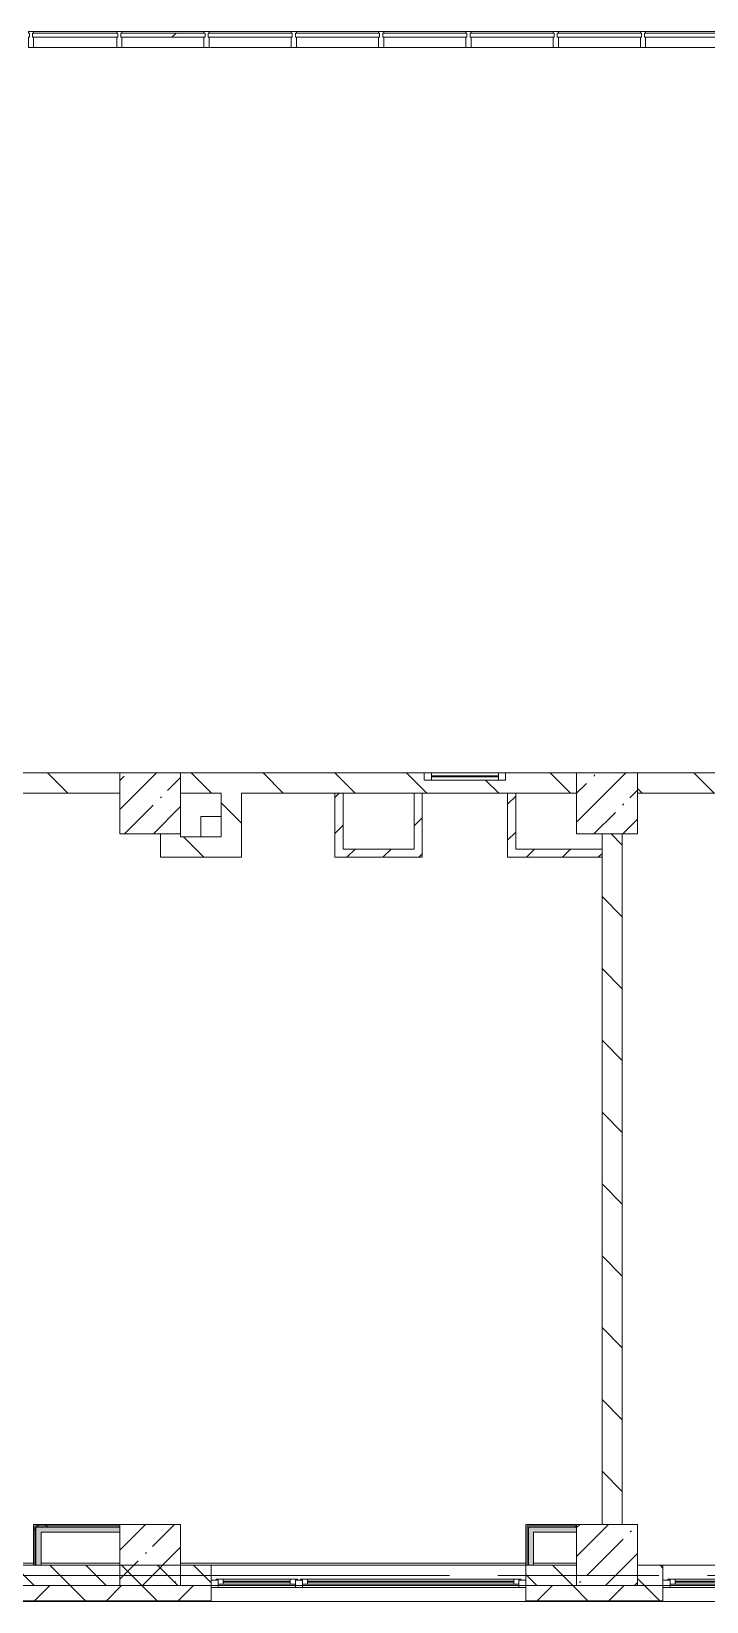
# Model space of a CAD drawing. Header units: millimetres. Extents: x 81633 to 280618, y -8553 to 29000.
# Drawn here: x 152292 to 158942, y -258 to 15200 of the extents above; entities that cross this region are included whole.
import ezdxf

# ---------------------------------------------------------------- set-up
doc = ezdxf.new("R2010")
doc.units = ezdxf.units.MM
doc.linetypes.add('Осевая', pattern=[3175, 635, -476.25, 1587.5, -476.25])
doc.layers.add('A-FLOR-2', color=7, linetype='Continuous', lineweight=5, true_color=0xaaaaaa)
doc.layers.add('I-WALL-4', color=7, linetype='Continuous', lineweight=9, true_color=0xe7e7e7)
for name, color, linetype, lineweight in [('A-GLAZ-3', 7, 'Continuous', 5), ('A-GLAZ-CURT-2', 7, 'Continuous', 5), ('A-GLAZ-CWMG-2', 7, 'Continuous', 5), ('A-WALL', 7, 'Continuous', 9), ('A-WALL-2', 7, 'Continuous', 5), ('I-WALL-5', 7, 'Continuous', 5), ('S-COLS-2', 7, 'Continuous', 5), ('Оси', 7, 'Continuous', 9), ('Оси-2', 7, 'Осевая', 9)]:
    doc.layers.add(name, color=color, linetype=linetype, lineweight=lineweight)
pattern_1 = [(135, (145501.93, 0), (-353.553, -353.553), [])]
pattern_2 = [(45, (145501.93, 0), (-176.7767, 176.7767), [])]
pattern_3 = [(45, (145501.93, 0), (-285.123, 285.123), []), (45, (145787.05, 0), (-285.123, 285.123), [504.031, -100.806, 16.764, -84.042])]
pattern_4 = [(135, (145501.93, 0), (-176.7767, -176.7767), [])]
pattern_5 = [(45, (145501.9, 0), (-530.33, 530.33), []), (135, (145501.9, 0), (-530.33, -530.33), [])]

# ---------------------------------------------------------------- blocks, each defined once
blk = doc.blocks.new('120_Окно_СКБ_2Ст - 120_Окно_СКБ_2Ст 3100х2500 _мал_створка слева_ 2-22446355-2_3_3_птичка')
at = {"layer": 'A-GLAZ-3'}
for p, q in [((-1550, -127), (-1550, -57)), ((-1550, -57), (-1480, -57)), ((1550, -57), (-1550, -57)), ((-1480, -127), (-1550, -127)), ((-1550, -127), (-1500, -127)), ((-1480, -127), (-1500, -127)), ((-1500, -127), (-1500, -137)), ((-1500, -137), (670, -137)), ((670, -137), (-1500, -137)), ((-1480, -57), (-1480, -127)), ((650, -87), (-1480, -87)), ((-1480, -87), (-1480, -127)), ((-1430, -137), (-1430, -87)), ((-1430, -107), (600, -107)), ((600, -117), (-1430, -117)), ((600, -137), (600, -87)), ((650, -127), (650, -57)), ((650, -57), (720, -57)), ((650, -127), (650, -87)), ((720, -127), (650, -127)), ((670, -127), (650, -127)), ((670, -127), (700, -127)), ((670, -137), (670, -127)), ((720, -127), (700, -127)), ((700, -127), (700, -137)), ((700, -137), (1500, -137)), ((1500, -137), (700, -137)), ((720, -57), (720, -127)), ((1480, -87), (720, -87)), ((720, -87), (720, -127)), ((770, -137), (770, -87)), ((770, -107), (1430, -107)), ((1430, -117), (770, -117)), ((1430, -137), (1430, -87)), ((1480, -127), (1480, -57)), ((1480, -57), (1550, -57)), ((1480, -127), (1480, -87)), ((1550, -127), (1480, -127)), ((1500, -127), (1480, -127)), ((1500, -127), (1550, -127)), ((1500, -137), (1500, -127)), ((1550, -57), (1550, -127))]:
    blk.add_line(p, q, dxfattribs=at)
blk = doc.blocks.new('BSC_Колонна _Прямоугольная - 600х600-V196-2_3_3_птичка')
at = {"layer": 'S-COLS-2'}
h = blk.add_hatch(dxfattribs=at)
h.set_pattern_fill('FP_156', color=256, style=0, pattern_type=2)
h.set_pattern_definition([(45, (-7960, -7600), (-285.123, 285.123), []), (45, (-7674.88, -7600), (-285.123, 285.123), [504.031, -100.806, 16.764, -84.042])])
h.paths.add_polyline_path([(-300, -300), (300, -300), (300, 300), (-300, 300), (-300, -181)])
for p, q in [((300, 300), (-300, 300)), ((-300, 300), (-300, -300)), ((300, -300), (300, 300)), ((-300, -300), (300, -300))]:
    blk.add_line(p, q, dxfattribs=at)
blk = doc.blocks.new('BSC_Колонна _Прямоугольная - 600х600-20441433-2_3_3_птичка')
at = {"layer": 'S-COLS-2'}
h = blk.add_hatch(dxfattribs=at)
h.set_pattern_fill('FP_164', color=256, style=0, pattern_type=2)
h.set_pattern_definition([(45, (-12460, -7600), (-285.123, 285.123), []), (45, (-12174.88, -7600), (-285.123, 285.123), [504.031, -100.806, 16.764, -84.042])])
h.paths.add_polyline_path([(-300, -300), (300, -300), (300, 300), (-300, 300)])
for p, q in [((300, 300), (-300, 300)), ((-300, 300), (-300, -300)), ((300, -300), (300, 300)), ((-300, -300), (300, -300))]:
    blk.add_line(p, q, dxfattribs=at)
blk = doc.blocks.new('Системная панель - Стекло - 40мм-23997895-2_3_3_птичка')
at = {"layer": 'A-GLAZ-CURT-2'}
for p, q in [((420, 0), (-420, 0)), ((-420, 0), (-420, -40)), ((420, -40), (420, 0)), ((-420, -40), (420, -40))]:
    blk.add_line(p, q, dxfattribs=at)
blk = doc.blocks.new('Прямоугольный импост - Импост структурный с накладкой - 160мм-23771928-2_3_3_птичка')
at = {"layer": 'A-GLAZ-CWMG-2'}
for p, q in [((7630, 15200), (6810, 15200)), ((7630, 15043), (6810, 15043))]:
    blk.add_line(p, q, dxfattribs=at)
blk = doc.blocks.new('Прямоугольный импост - Импост структурный с накладкой - 160мм-23997897-2_3_3_птичка')
at = {"layer": 'A-GLAZ-CWMG-2'}
for p, q in [((0, 140), (-50, 140)), ((-50, 140), (-50, 40)), ((-50, 40), (-40, 40)), ((-40, 0), (-50, 0)), ((-50, 0), (-50, -17)), ((-40, 40), (-40, 0)), ((-10, 0), (-10, 40)), ((-10, 40), (0, 40)), ((0, 0), (-10, 0)), ((0, 40), (0, 140)), ((0, -17), (0, 0)), ((-50, -17), (0, -17))]:
    blk.add_line(p, q, dxfattribs=at)
blk = doc.blocks.new('Системная панель - Стекло - 40мм-23997898-2_3_3_птичка')
at = {"layer": 'A-GLAZ-CURT-2'}
h = blk.add_hatch(dxfattribs=at)
h.set_pattern_fill('FP_170', color=256, style=0, pattern_type=2)
h.set_pattern_definition([(45, (-13750.1, -14683), (-1414.21, 1414.21), [1000, -3000]), (45, (-14750.1, -15183), (-1414.21, 1414.21), [3000, -1000]), (45, (-12750.1, -15683), (-1414.21, 1414.21), [1000, -3000])])
h.paths.add_polyline_path([(420, -40), (420, 0), (-420, 0), (-420, -40), (295, -40)])
for p, q in [((420, 0), (-420, 0)), ((-420, 0), (-420, -40)), ((-420, -40), (420, -40)), ((420, -40), (420, 0))]:
    blk.add_line(p, q, dxfattribs=at)
blk = doc.blocks.new('Прямоугольный импост - Импост структурный с накладкой - 160мм-23771920-2_3_3_птичка')
at = {"layer": 'A-GLAZ-CWMG-2'}
for p, q in [((13660, 15200), (12840, 15200)), ((13660, 15043), (12840, 15043))]:
    blk.add_line(p, q, dxfattribs=at)
blk = doc.blocks.new('Прямоугольный импост - Импост структурный с накладкой - 160мм-23997894-2_3_3_птичка')
at = {"layer": 'A-GLAZ-CWMG-2'}
for p, q in [((-25, 40), (-25, 140)), ((-25, 140), (25, 140)), ((-15, 40), (-25, 40)), ((-25, -17), (-25, 0)), ((-25, 0), (-15, 0)), ((-15, 0), (-15, 40)), ((15, 40), (15, 0)), ((25, 40), (15, 40)), ((15, 0), (25, 0)), ((25, 140), (25, 40)), ((25, 0), (25, -17)), ((25, -17), (-25, -17))]:
    blk.add_line(p, q, dxfattribs=at)
blk = doc.blocks.new('Системная панель - Стекло - 40мм-23997899-2_3_3_птичка')
at = {"layer": 'A-GLAZ-CURT-2'}
for p, q in [((415, 0), (-415, 0)), ((-415, 0), (-415, -40)), ((415, -40), (415, 0)), ((-415, -40), (415, -40))]:
    blk.add_line(p, q, dxfattribs=at)
blk = doc.blocks.new('Прямоугольный импост - Импост структурный с накладкой - 160мм-23771909-2_3_3_птичка')
at = {"layer": 'A-GLAZ-CWMG-2'}
for p, q in [((11930, 15200), (11120, 15200)), ((11930, 15043), (11120, 15043))]:
    blk.add_line(p, q, dxfattribs=at)
blk = doc.blocks.new('Системная панель - Стекло - 40мм-V213-2_3_3_птичка')
at = {"layer": 'A-GLAZ-CURT-2'}
for p, q in [((415, 0), (-415, 0)), ((-415, 0), (-415, -40)), ((415, -40), (415, 0)), ((-415, -40), (415, -40))]:
    blk.add_line(p, q, dxfattribs=at)
blk = doc.blocks.new('Системная панель - Стекло - 40мм-V214-2_3_3_птичка')
at = {"layer": 'A-GLAZ-CURT-2'}
for p, q in [((415, 0), (-415, 0)), ((-415, 0), (-415, -40)), ((415, -40), (415, 0)), ((-415, -40), (415, -40))]:
    blk.add_line(p, q, dxfattribs=at)
blk = doc.blocks.new('Системная панель - Стекло - 40мм-V215-2_3_3_птичка')
at = {"layer": 'A-GLAZ-CURT-2'}
h = blk.add_hatch(dxfattribs=at)
h.set_pattern_fill('FP_172', color=256, style=0, pattern_type=2)
h.set_pattern_definition([(45, (-8585, -14683), (-1414.21, 1414.21), [1000, -3000]), (45, (-9585, -15183), (-1414.21, 1414.21), [3000, -1000]), (45, (-7585, -15683), (-1414.21, 1414.21), [1000, -3000])])
h.paths.add_polyline_path([(415, -40), (415, 0), (-415, 0), (-415, -40), (255, -40)])
for p, q in [((415, 0), (-415, 0)), ((-415, 0), (-415, -40)), ((415, -40), (415, 0)), ((-415, -40), (415, -40))]:
    blk.add_line(p, q, dxfattribs=at)
blk = doc.blocks.new('Системная панель - Стекло - 40мм-V216-2_3_3_птичка')
at = {"layer": 'A-GLAZ-CURT-2'}
for p, q in [((415, 0), (-415, 0)), ((-415, 0), (-415, -40)), ((415, -40), (415, 0)), ((-415, -40), (415, -40))]:
    blk.add_line(p, q, dxfattribs=at)
blk = doc.blocks.new('Системная панель - Стекло - 40мм-V217-2_3_3_птичка')
at = {"layer": 'A-GLAZ-CURT-2'}
for p, q in [((415, 0), (-415, 0)), ((-415, 0), (-415, -40)), ((415, -40), (415, 0)), ((-415, -40), (415, -40))]:
    blk.add_line(p, q, dxfattribs=at)
blk = doc.blocks.new('120_Окно_СКБ_1Ст - 120_Окно_СКБ_1Ст 400х800 EI30-24230873-2_3_3_птичка')
at = {"layer": 'A-GLAZ-3'}
for p, q in [((-400, 30), (-400, 100)), ((-400, 100), (-330, 100)), ((400, 100), (-400, 100)), ((-330, 30), (-400, 30)), ((-400, 30), (400, 30)), ((-330, 100), (-330, 30)), ((330, 70), (-330, 70)), ((330, 60), (-330, 60)), ((330, 30), (330, 100)), ((330, 100), (400, 100)), ((400, 30), (330, 30)), ((400, 100), (400, 30))]:
    blk.add_line(p, q, dxfattribs=at)

msp = doc.modelspace()

# ---------------------------------------------------------------- hatches: boundary and pattern name
at = {"layer": 'A-WALL-2'}
h = msp.add_hatch(dxfattribs=at)
h.set_pattern_fill('FP_90', color=256, style=0, pattern_type=2)
h.set_pattern_definition(pattern_4)
h.paths.add_polyline_path([(157161.9, -100), (157661.9, -100), (157661.9, 100), (157161.9, 100)])
h.paths.add_polyline_path([(150198.7, -100), (154061.9, -100), (154061.9, 100), (150131.9, 100), (150131.9, -100)])
h = msp.add_hatch(dxfattribs=at)
h.set_pattern_fill('FP_90', color=256, style=0, pattern_type=2)
h.set_pattern_definition(pattern_4)
h.paths.add_polyline_path([(161649.5, -100), (162161.9, -100), (162161.9, 100), (161611.9, 100), (161611.9, -100)])
h.paths.add_polyline_path([(158261.9, -100), (158511.9, -100), (158511.9, 100), (158261.9, 100)])
h = msp.add_hatch(dxfattribs=at)
h.set_pattern_fill('FP_80', color=256, style=0, pattern_type=2)
h.set_pattern_definition([(45, (145501.93, 0), (-353.5534, 353.5534), []), (135, (145501.93, 0), (-353.5534, -353.5534), [])])
h.paths.add_polyline_path([(216161.9, -250), (216161.9, -100), (212561.9, -100), (212561.9, -250), (214219.1, -250)])
h.paths.add_polyline_path([(221201.9, -250), (221201.9, -100), (217061.9, -100), (217061.9, -250), (220985.4, -250)])
h.paths.add_polyline_path([(203561.9, -250), (204311.9, -250), (204311.9, -100), (203561.9, -100)])
h.paths.add_polyline_path([(202411.9, -250), (202661.9, -250), (202661.9, -100), (201911.9, -100), (201911.9, -250), (202247.8, -250)])
h.paths.add_polyline_path([(210661.9, -250), (211661.9, -250), (211661.9, -100), (210661.9, -100)])
h.paths.add_polyline_path([(206932.2, -250), (207561.9, -250), (207561.9, -100), (206411.9, -100), (206411.9, -250)])
h.paths.add_polyline_path([(198604.3, -250), (198811.9, -250), (198811.9, -100), (197411.9, -100), (197411.9, -250), (197563.4, -250)])
h.paths.add_polyline_path([(189538.3, -250), (189538.3, -100), (188161.9, -100), (188161.9, -250), (189235.5, -250)])
h.paths.add_polyline_path([(190811.9, -250), (190811.9, -100), (190438.3, -100), (190438.3, -250)])
h.paths.add_polyline_path([(194311.9, -250), (194311.9, -100), (192911.9, -100), (192911.9, -250), (193399.4, -250)])
h.paths.add_polyline_path([(184041.9, -250), (185061.9, -250), (185061.9, -100), (183491.9, -100), (183491.9, -250), (184030.6, -250)])
h.paths.add_polyline_path([(178825.7, -250), (179371.9, -250), (179371.9, -100), (178511.9, -100), (178511.9, -250)])
h.paths.add_polyline_path([(176223.2, -250), (176411.9, -250), (176411.9, -100), (174711.7, -100), (174711.7, -250), (175702.7, -250)])
h.paths.add_polyline_path([(180271.9, -250), (181391.9, -250), (181391.9, -100), (180271.9, -100)])
h.paths.add_polyline_path([(164311.9, -250), (164311.9, -100), (163661.9, -100), (163661.9, -250), (164251.9, -250)])
h.paths.add_polyline_path([(171661.9, -250), (171911.7, -250), (171911.7, -100), (170311.9, -100), (170311.9, -250), (171538.8, -250)])
h.paths.add_polyline_path([(167111.9, -250), (168211.9, -250), (168211.9, -100), (167111.9, -100)])
h.paths.add_polyline_path([(161649.5, -250), (162761.9, -250), (162761.9, -100), (161611.9, -100), (161611.9, -250)])
h.paths.add_polyline_path([(150198.7, -250), (154061.9, -250), (154061.9, -100), (150131.9, -100), (150131.9, -250)])
h.paths.add_polyline_path([(149231.9, -250), (149231.9, -100), (145241.9, -100), (145241.9, -250), (149157.7, -250)])
h.paths.add_polyline_path([(157161.9, -250), (158511.9, -250), (158511.9, -100), (157161.9, -100)])
at = {"layer": 'I-WALL-4'}
for points in [[(153161.9, 425), (153161.9, 475), (152336.9, 475), (152336.9, 425), (152801.1, 425)], [(157661.9, 425), (157661.9, 475), (157186.9, 475), (157186.9, 425), (157236.9, 425)], [(152386.9, 100), (152386.9, 425), (152336.9, 425), (152336.9, 100)], [(157236.9, 100), (157236.9, 425), (157186.9, 425), (157186.9, 100)]]:
    msp.add_hatch(color=256, dxfattribs=at).paths.add_polyline_path(points)
at = {"layer": 'I-WALL-5'}
h = msp.add_hatch(dxfattribs=at)
h.set_pattern_fill('FP_91', color=256, style=0, pattern_type=2)
h.set_pattern_definition(pattern_1)
h.paths.add_polyline_path([(162161.9, 7700), (162161.9, 7900), (160501.8, 7900), (160501.8, 7700), (161661.9, 7700)])
h.paths.add_polyline_path([(156141.9, 7700), (157661.9, 7700), (157661.9, 7900), (156961.9, 7900), (156961.9, 7830), (156161.9, 7830), (156161.9, 7900), (153761.9, 7900), (153761.9, 7700), (156061.9, 7700)])
h.paths.add_polyline_path([(152031.9, 7700), (153161.9, 7700), (153161.9, 7900), (152031.9, 7900)])
h.paths.add_polyline_path([(159061.8, 7700), (159061.8, 7900), (158261.9, 7900), (158261.9, 7700), (159047, 7700)])
h.paths.add_polyline_path([(149231.9, 7700), (149531.9, 7700), (149531.9, 7900), (149231.9, 7900)])
h = msp.add_hatch(dxfattribs=at)
h.set_pattern_fill('FP_91', color=256, style=0, pattern_type=2)
h.set_pattern_definition(pattern_1)
h.paths.add_polyline_path([(154361.9, 7070), (154361.9, 7700), (154161.9, 7700), (154161.9, 7070)])
h = msp.add_hatch(dxfattribs=at)
h.set_pattern_fill('FP_92', color=256, style=0, pattern_type=2)
h.set_pattern_definition(pattern_2)
h.paths.add_polyline_path([(155361.9, 7070), (155361.9, 7700), (155281.9, 7700), (155281.9, 7070)])
h = msp.add_hatch(dxfattribs=at)
h.set_pattern_fill('FP_92', color=256, style=0, pattern_type=2)
h.set_pattern_definition(pattern_2)
h.paths.add_polyline_path([(156141.9, 7150), (156141.9, 7700), (156061.9, 7700), (156061.9, 7150)])
h = msp.add_hatch(dxfattribs=at)
h.set_pattern_fill('FP_92', color=256, style=0, pattern_type=2)
h.set_pattern_definition(pattern_2)
h.paths.add_polyline_path([(157061.9, 7070), (157061.9, 7700), (156981.9, 7700), (156981.9, 7070)])
h = msp.add_hatch(dxfattribs=at)
h.set_pattern_fill('FP_91', color=256, style=0, pattern_type=2)
h.set_pattern_definition(pattern_1)
h.paths.add_polyline_path([(153761.9, 7070), (153761.9, 7300), (153561.9, 7300), (153561.9, 7070)])
h = msp.add_hatch(dxfattribs=at)
h.set_pattern_fill('FP_91', color=256, style=0, pattern_type=2)
h.set_pattern_definition(pattern_1)
h.paths.add_polyline_path([(153761.9, 7070), (154161.9, 7070), (154161.9, 7270), (153761.9, 7270)])
h = msp.add_hatch(dxfattribs=at)
h.set_pattern_fill('FP_91', color=256, style=0, pattern_type=2)
h.set_pattern_definition(pattern_1)
h.paths.add_polyline_path([(157911.9, 500), (158111.9, 500), (158111.9, 7300), (157911.9, 7300), (157911.9, 911.3)])
h = msp.add_hatch(dxfattribs=at)
h.set_pattern_fill('FP_92', color=256, style=0, pattern_type=2)
h.set_pattern_definition(pattern_2)
h.paths.add_polyline_path([(155361.9, 7070), (156141.9, 7070), (156141.9, 7150), (155361.9, 7150)])
h = msp.add_hatch(dxfattribs=at)
h.set_pattern_fill('FP_92', color=256, style=0, pattern_type=2)
h.set_pattern_definition(pattern_2)
h.paths.add_polyline_path([(157911.9, 7070), (157911.9, 7150), (157061.9, 7150), (157061.9, 7070)])
h = msp.add_hatch(dxfattribs=at)
h.set_pattern_fill('FP_174', color=256, style=0, pattern_type=2)
h.set_pattern_definition(pattern_5)
h.paths.add_polyline_path([(153161.9, 487.5), (153161.9, 500), (152311.9, 500), (152311.9, 487.5), (152801.1, 487.5)])
h = msp.add_hatch(dxfattribs=at)
h.set_pattern_fill('FP_174', color=256, style=0, pattern_type=2)
h.set_pattern_definition(pattern_5)
h.paths.add_polyline_path([(152324.4, 100), (152324.4, 487.5), (152311.9, 487.5), (152311.9, 100)])
h = msp.add_hatch(dxfattribs=at)
h.set_pattern_fill('FP_174', color=256, style=0, pattern_type=2)
h.set_pattern_definition(pattern_5)
h.paths.add_polyline_path([(153161.9, 475), (153161.9, 487.5), (152324.4, 487.5), (152324.4, 475), (152801.1, 475)])
h = msp.add_hatch(dxfattribs=at)
h.set_pattern_fill('FP_174', color=256, style=0, pattern_type=2)
h.set_pattern_definition(pattern_5)
h.paths.add_polyline_path([(152324.4, 100), (152336.9, 100), (152336.9, 475), (152324.4, 475), (152324.4, 319.7)])
h = msp.add_hatch(dxfattribs=at)
h.set_pattern_fill('FP_174', color=256, style=0, pattern_type=2)
h.set_pattern_definition(pattern_5)
h.paths.add_polyline_path([(157661.9, 487.5), (157661.9, 500), (157161.9, 500), (157161.9, 487.5), (157174.4, 487.5)])
h = msp.add_hatch(dxfattribs=at)
h.set_pattern_fill('FP_174', color=256, style=0, pattern_type=2)
h.set_pattern_definition(pattern_5)
h.paths.add_polyline_path([(157661.9, 475), (157661.9, 487.5), (157174.4, 487.5), (157174.4, 475), (157186.9, 475)])
at = {"layer": 'S-COLS-2'}
h = msp.add_hatch(dxfattribs=at)
h.set_pattern_fill('FP_88', color=256, style=0, pattern_type=2)
h.set_pattern_definition(pattern_3)
h.paths.add_polyline_path([(153761.9, -100), (153761.9, 500), (153161.9, 500), (153161.9, -100)])
h = msp.add_hatch(dxfattribs=at)
h.set_pattern_fill('FP_88', color=256, style=0, pattern_type=2)
h.set_pattern_definition(pattern_3)
h.paths.add_polyline_path([(157661.9, -100), (158261.9, -100), (158261.9, 500), (157661.9, 500), (157661.9, 319.7)])

# ---------------------------------------------------------------- linework, layer by layer
at = {"layer": 'A-FLOR-2'}
for p, q in [((159211.9, 15040), (152271.9, 15040)), ((153961.9, 7470), (154161.9, 7470)), ((153961.9, 7270), (153961.9, 7470))]:
    msp.add_line(p, q, dxfattribs=at)
at = {"layer": 'A-WALL'}
for p, q in [((156141.9, 7700), (156061.9, 7700)), ((157911.9, 7070), (157911.9, 7150)), ((152324.4, 487.5), (153161.9, 487.5)), ((152324.4, 100), (152324.4, 487.5)), ((152336.9, 475), (153161.9, 475)), ((152336.9, 100), (152336.9, 475)), ((157174.4, 487.5), (157661.9, 487.5)), ((157174.4, 100), (157174.4, 487.5)), ((157186.9, 475), (157661.9, 475)), ((157186.9, 100), (157186.9, 475)), ((150131.9, -100), (154061.9, -100)), ((157161.9, -100), (157661.9, -100)), ((158261.9, -100), (158511.9, -100)), ((150131.9, -250), (154061.9, -250)), ((150131.9, -253), (154061.9, -253)), ((157161.9, -250), (158511.9, -250)), ((157161.9, -253), (158511.9, -253))]:
    msp.add_line(p, q, dxfattribs=at)
at = {"layer": 'A-WALL-2'}
for p, q in [((157661.9, 100), (149231.9, 100)), ((154061.9, -258), (154061.9, 100)), ((157161.9, 100), (157161.9, -258)), ((157661.9, -100), (157661.9, 100)), ((158261.9, 100), (158261.9, -100)), ((158261.9, 100), (162161.9, 100)), ((158511.9, -258), (158511.9, 100)), ((157661.9, -100), (162761.9, -100)), ((145233.9, -258), (163661.9, -258))]:
    msp.add_line(p, q, dxfattribs=at)
at = {"layer": 'I-WALL-5'}
for p, q in [((153161.9, 7900), (152031.9, 7900)), ((156161.9, 7900), (153761.9, 7900)), ((157661.9, 7900), (156961.9, 7900)), ((159061.8, 7900), (158261.9, 7900)), ((153161.9, 7700), (149231.9, 7700)), ((153761.9, 7700), (154161.9, 7700)), ((154161.9, 7700), (154161.9, 7270)), ((154361.9, 7700), (156061.9, 7700)), ((154361.9, 7070), (154361.9, 7700)), ((155281.9, 7700), (155281.9, 7070)), ((155361.9, 7150), (155361.9, 7700)), ((156061.9, 7700), (156061.9, 7150)), ((156141.9, 7700), (157661.9, 7700)), ((156141.9, 7070), (156141.9, 7700)), ((156981.9, 7700), (156981.9, 7070)), ((157061.9, 7150), (157061.9, 7700)), ((161581.9, 7700), (158261.9, 7700)), ((153561.9, 7300), (153561.9, 7070)), ((153761.9, 7270), (153761.9, 7300)), ((154161.9, 7270), (153761.9, 7270)), ((157911.9, 7300), (157911.9, 7150)), ((158111.9, 500), (158111.9, 7300)), ((156061.9, 7150), (155361.9, 7150)), ((157911.9, 7150), (157061.9, 7150)), ((153561.9, 7070), (154361.9, 7070)), ((155281.9, 7070), (156141.9, 7070)), ((156981.9, 7070), (157911.9, 7070)), ((157911.9, 7070), (157911.9, 500)), ((153161.9, 500), (152311.9, 500)), ((152311.9, 500), (152311.9, 100)), ((153161.9, 425), (153161.9, 500)), ((157661.9, 500), (157161.9, 500)), ((157161.9, 500), (157161.9, 100)), ((157661.9, 425), (157661.9, 500)), ((157911.9, 500), (158111.9, 500)), ((152386.9, 425), (153161.9, 425)), ((152386.9, 100), (152386.9, 425)), ((157236.9, 425), (157661.9, 425)), ((157236.9, 100), (157236.9, 425)), ((149231.9, 120), (152311.9, 120)), ((152386.9, 120), (153161.9, 120)), ((153761.9, 120), (157161.9, 120)), ((157236.9, 120), (157661.9, 120)), ((157161.9, -100), (154061.9, -100))]:
    msp.add_line(p, q, dxfattribs=at)
at = {"layer": 'S-COLS-2'}
for p, q in [((153761.9, 500), (153161.9, 500)), ((153161.9, 500), (153161.9, -100)), ((153761.9, -100), (153761.9, 500)), ((158261.9, 500), (157661.9, 500)), ((157661.9, 500), (157661.9, -100)), ((158261.9, -100), (158261.9, 500)), ((153161.9, -100), (153761.9, -100)), ((157661.9, -100), (158261.9, -100))]:
    msp.add_line(p, q, dxfattribs=at)
at = {"layer": 'Оси'}
msp.add_line((143274.4, 0), (155774.4, 0), dxfattribs=at)
at = {"layer": 'Оси-2'}
msp.add_line((155774.4, 0), (171491.9, 0), dxfattribs=at)

# ---------------------------------------------------------------- block references
at = {"layer": 'A-GLAZ-3'}
msp.add_blockref('120_Окно_СКБ_1Ст - 120_Окно_СКБ_1Ст 400х800 EI30-24230873-2_3_3_птичка', (156561.9, 7800), dxfattribs=at)
at = {"layer": 'A-GLAZ-3', "rotation": 180}
for p in [(155611.9, -175), (160061.9, -175)]:
    msp.add_blockref('120_Окно_СКБ_2Ст - 120_Окно_СКБ_2Ст 3100х2500 _мал_створка слева_ 2-22446355-2_3_3_птичка', p, dxfattribs=at)
at = {"layer": 'A-GLAZ-CURT-2'}
for name, p in [('Системная панель - Стекло - 40мм-23997895-2_3_3_птичка', (152721.9, 15183)), ('Системная панель - Стекло - 40мм-V215-2_3_3_птичка', (153586.9, 15183)), ('Системная панель - Стекло - 40мм-V213-2_3_3_птичка', (154446.9, 15183)), ('Системная панель - Стекло - 40мм-V214-2_3_3_птичка', (155306.9, 15183)), ('Системная панель - Стекло - 40мм-V217-2_3_3_птичка', (156166.9, 15183)), ('Системная панель - Стекло - 40мм-23997899-2_3_3_птичка', (157026.9, 15183)), ('Системная панель - Стекло - 40мм-V216-2_3_3_птичка', (157886.9, 15183)), ('Системная панель - Стекло - 40мм-23997898-2_3_3_птичка', (158752.1, 15183))]:
    msp.add_blockref(name, p, dxfattribs=at)
at = {"layer": 'A-GLAZ-CWMG-2', "rotation": 180}
msp.add_blockref('Прямоугольный импост - Импост структурный с накладкой - 160мм-23997897-2_3_3_птичка', (152261.9, 15183), dxfattribs=at)
at = {"layer": 'A-GLAZ-CWMG-2'}
for name, p in [('Прямоугольный импост - Импост структурный с накладкой - 160мм-23771928-2_3_3_птичка', (145501.9, 0)), ('Прямоугольный импост - Импост структурный с накладкой - 160мм-23771909-2_3_3_птичка', (142061.9, 0)), ('Прямоугольный импост - Импост структурный с накладкой - 160мм-23771909-2_3_3_птичка', (142921.9, 0)), ('Прямоугольный импост - Импост структурный с накладкой - 160мм-23771909-2_3_3_птичка', (143781.9, 0)), ('Прямоугольный импост - Импост структурный с накладкой - 160мм-23771909-2_3_3_птичка', (144641.9, 0)), ('Прямоугольный импост - Импост структурный с накладкой - 160мм-23771909-2_3_3_птичка', (145501.9, 0)), ('Прямоугольный импост - Импост структурный с накладкой - 160мм-23771909-2_3_3_птичка', (146361.9, 0)), ('Прямоугольный импост - Импост структурный с накладкой - 160мм-23771920-2_3_3_птичка', (145501.9, 0))]:
    msp.add_blockref(name, p, dxfattribs=at)
at = {"layer": 'A-GLAZ-CWMG-2', "extrusion": (0, 0, -1), "rotation": 180}
for p in [(-153156.9, 15183), (-154016.9, 15183), (-154876.9, 15183), (-155736.9, 15183), (-156596.9, 15183), (-157456.9, 15183), (-158316.9, 15183)]:
    msp.add_blockref('Прямоугольный импост - Импост структурный с накладкой - 160мм-23997894-2_3_3_птичка', p, dxfattribs=at)
at = {"layer": 'S-COLS-2'}
for name, p in [('BSC_Колонна _Прямоугольная - 600х600-V196-2_3_3_птичка', (153461.9, 7600)), ('BSC_Колонна _Прямоугольная - 600х600-20441433-2_3_3_птичка', (157961.9, 7600))]:
    msp.add_blockref(name, p, dxfattribs=at)

doc.saveas('drawing.dxf')
